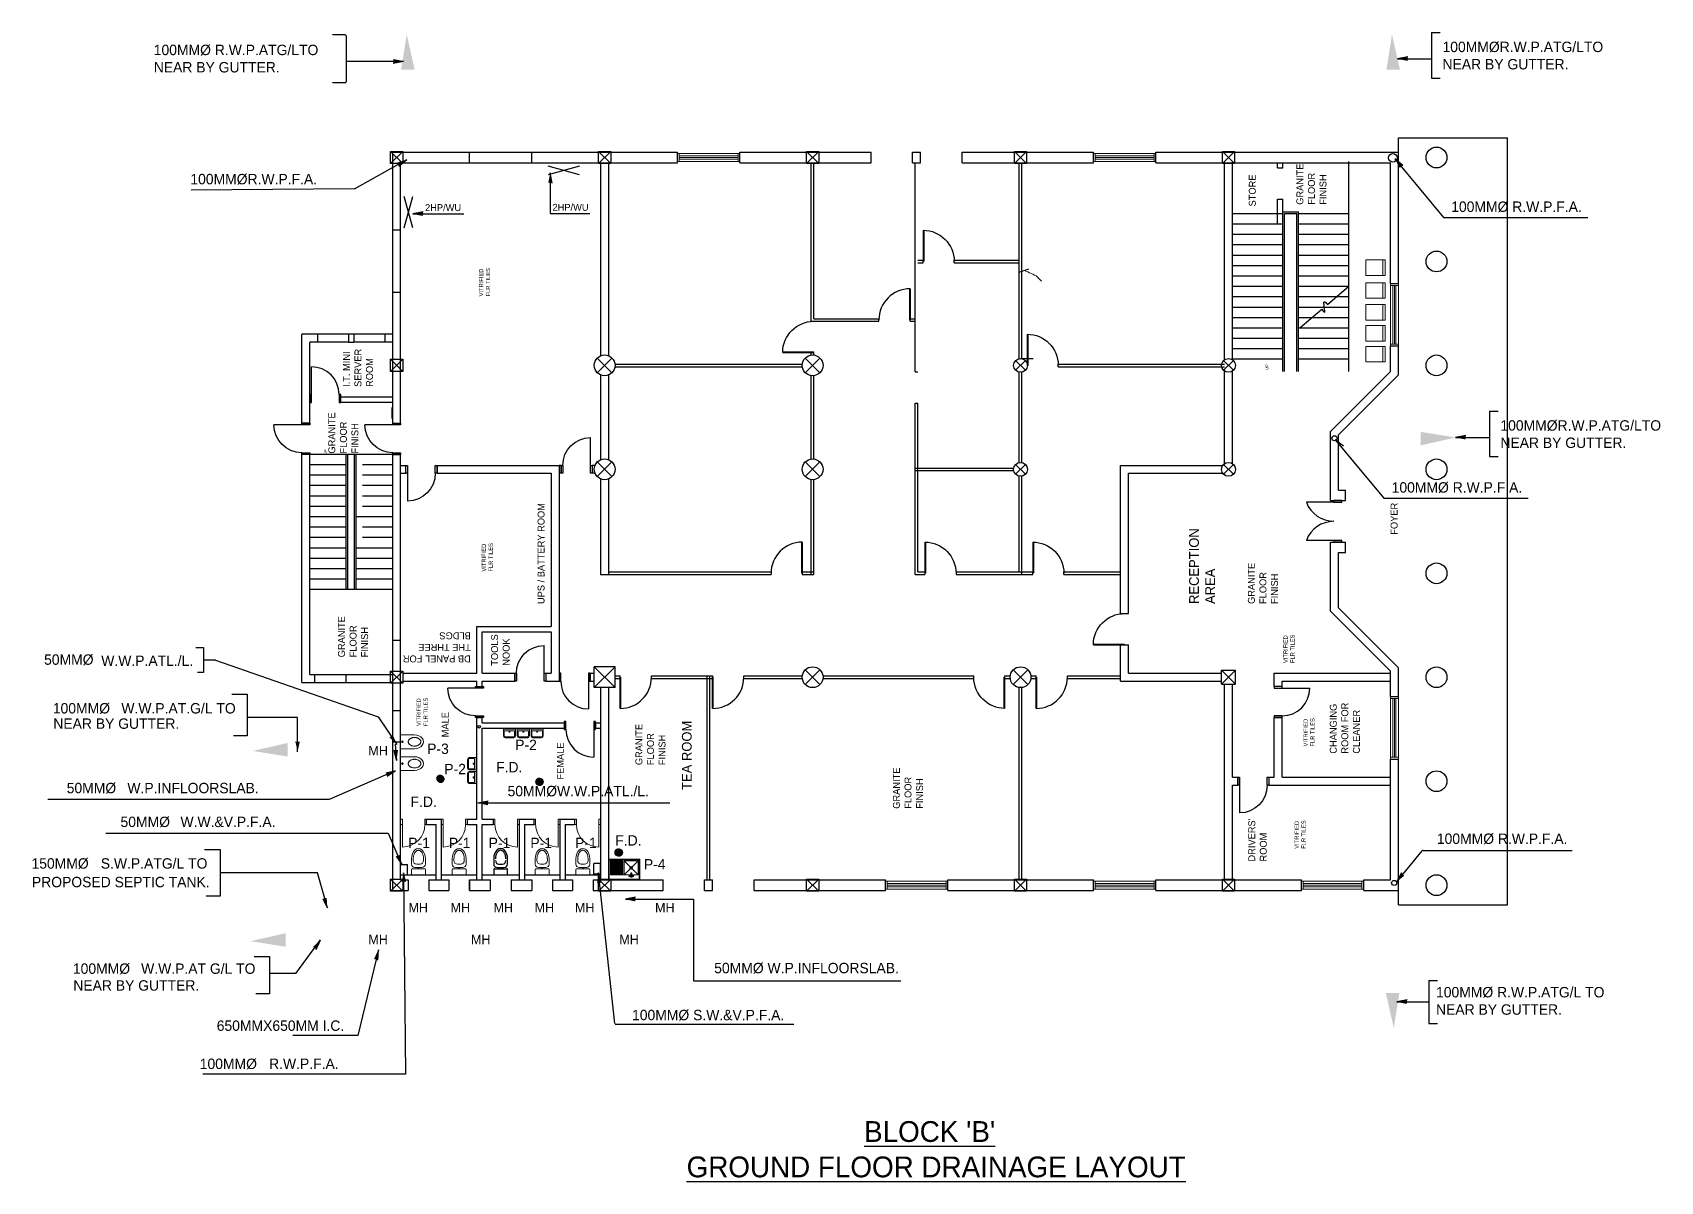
# Model space of a CAD drawing. Header units: millimetres. Extents: x -162225 to 333452, y -329082 to -56676.
# Drawn here: x 283786 to 330751, y -89833 to -56676 of the extents above; entities that cross this region are included whole.
import ezdxf

# ---------------------------------------------------------------- set-up
doc = ezdxf.new("R2010")
doc.units = ezdxf.units.MM
doc.header["$LTSCALE"] = 7
doc.header["$MEASUREMENT"] = 0
doc.linetypes.add('DASHED', pattern=[0.75, 0.5, -0.25])
doc.linetypes.add('DASHED2', pattern=[0.375, 0.25, -0.125])
doc.layers.get('0').update_dxf_attribs({"lineweight": 5})
doc.layers.add('DOOR-WINDOW', color=8, linetype='Continuous')
doc.layers.add('DOORS', color=8, linetype='Continuous')
for name, color, linetype, lineweight in [('Fixtures', 7, 'Continuous', 5), ('gridlines', 8, 'DASHED2', 5), ('Handrails', 8, 'Continuous', 5), ('LAYER1', 8, 'Continuous', 5), ('Layer2', 8, 'Continuous', 25), ('Layer3', 7, 'DASHED', 5), ('Layer5', 8, 'Continuous', 25), ("Supervisor's seat", 8, 'Continuous', 25), ('text', 8, 'Continuous', 5), ('TEXT3', 8, 'Continuous', 5), ('WALLS', 8, 'Continuous', 35), ('WIN-DOOR', 8, 'Continuous', 13), ('win_doors', 8, 'Continuous', 13), ('WINDOWS_DOORS', 8, 'Continuous', 5)]:
    doc.layers.add(name, color=color, linetype=linetype, lineweight=lineweight)
doc.layers.get('DOOR-WINDOW').off()
doc.styles.add('LUCY', font='LSANSI.TTF')
doc.styles.add('STYLUS', font='stylu.ttf')
doc.dimstyles.new('DIM100S', dxfattribs={"dimscale": 0, "dimtxt": 200, "dimasz": 200, "dimexe": 100, "dimexo": 200, "dimgap": 100, "dimtad": 1, "dimdec": 0, "dimdsep": 46, "dimlunit": 6, "dimtxsty": 'STYLUS', "dimblk1": 'ARCHTICK', "dimblk2": 'ARCHTICK', "dimsah": 1, "dimcen": 100, "dimclrd": 256, "dimclre": 256, "dimclrt": 10, "dimadec": 0, "dimazin": 0, "dimtfac": 1, "dimtdec": 0, "dimtmove": 2, "dimatfit": 3, "dimldrblk": 'ARCHTICK', "dimfxl": 1, "dimtolj": 1, "dimtzin": 0, "dimarcsym": 0})

# ---------------------------------------------------------------- blocks, each defined once
blk = doc.blocks.new('600 SQ COLUMN')
at = {"layer": 'LAYER1'}
for p, q in [((303, 303), (-297, -297)), ((303, -297), (-297, 303))]:
    blk.add_line(p, q, dxfattribs=at)
at = {"layer": 'Layer2'}
for p, q in [((-297, -297), (-297, 303)), ((-297, 303), (303, 303)), ((303, -297), (303, 303)), ((-297, -297), (303, -297))]:
    blk.add_line(p, q, dxfattribs=at)
blk = doc.blocks.new('600 DIAM COLUMN')
at = {"layer": 'LAYER1'}
for p, q in [((86296, -121048), (85872, -121472)), ((86296, -121472), (85872, -121048))]:
    blk.add_line(p, q, dxfattribs=at)
at = {"layer": 'Layer2'}
blk.add_circle((86084, -121260), 300, dxfattribs=at)
blk = doc.blocks.new('W1800')
at = {"layer": 'WIN-DOOR'}
for points in [[(0, 0), (230, 0), (230, -50), (0, -50)], [(0, -1800), (230, -1800), (230, -1750), (0, -1750)]]:
    blk.add_lwpolyline(points, close=True, dxfattribs=at)
at = {"layer": 'WINDOWS_DOORS'}
for p, q in [((0, -1800), (0, 0)), ((0, 0), (230, 0)), ((230, 0), (230, -1800)), ((69, -1750), (69, -50)), ((114, -50), (114, -1750)), ((161, -1750), (161, -50)), ((230, -1800), (0, -1800))]:
    blk.add_line(p, q, dxfattribs=at)
blk = doc.blocks.new('d900l')
at = {"linetype": 'ByBlock'}
blk.add_line((50, 230), (50, 1030), dxfattribs=at)
for points in [[(0, 0), (50, 0), (50, 230), (0, 230)], [(850, 0), (900, 0), (900, 230), (850, 230)]]:
    blk.add_lwpolyline(points, close=True, dxfattribs=at)
blk.add_arc((50, 230), 800, 0, 90, dxfattribs=at)
blk = doc.blocks.new('1200 DOOR')
at = {"layer": 'Layer2'}
for p, q in [((50, 115), (50, 910)), ((1150, 115), (1150, 910))]:
    blk.add_line(p, q, dxfattribs=at)
for points in [[(0, -115), (50, -115), (50, 115), (0, 115)], [(1150, -115), (1200, -115), (1200, 115), (1150, 115)]]:
    blk.add_lwpolyline(points, close=True, dxfattribs=at)
for centre, start, end in [((-250, 115), 0, 69.3327), ((1450, 115), 110.6673, 180)]:
    blk.add_arc(centre, 850, start, end, dxfattribs=at)
blk = doc.blocks.new('wc')
for p, q in [((0, 458), (0, 308)), ((0, 150), (0, 0)), ((0, 0), (400, 0)), ((25, 175), (375, 175)), ((50, 458), (50, 408)), ((100, 208), (300, 208)), ((150, 308), (250, 308)), ((190, 208), (190, 175)), ((210, 208), (210, 175)), ((350, 408), (350, 458)), ((400, 308), (400, 458)), ((400, 0), (400, 150))]:
    blk.add_line(p, q)
for centre, radius, start, end in [((100, 308), 100, 180, 270), ((25, 150), 25, 90, 180), ((150, 408), 100, 180, 270), ((250, 408), 100, 270, 0), ((300, 308), 100, 270, 0), ((300, 308), 100, 270, 0), ((375, 150), 25, 360, 90)]:
    blk.add_arc(centre, radius, start, end)
blk.add_ellipse((200, 458), major_axis=(0, 300), ratio=0.666667, start_param=4.712389, end_param=7.853982)
blk.add_open_spline([(350, 458), (350, 466), (350, 474), (348, 496), (347, 510), (342, 537), (339, 551), (332, 576), (327, 588), (318, 611), (312, 622), (301, 641), (294, 650), (283, 665), (277, 670), (266, 681), (261, 685), (250, 693), (244, 696), (233, 701), (228, 703), (217, 706), (212, 707), (201, 708), (196, 708), (185, 706), (180, 705), (169, 702), (163, 700), (152, 694), (147, 691), (136, 682), (130, 678), (119, 667), (114, 661), (104, 647), (99, 640), (89, 624), (85, 616), (77, 598), (73, 589), (66, 569), (63, 559), (58, 538), (56, 527), (53, 506), (52, 494), (50, 475), (50, 466), (50, 458)], degree=3, knots=[4.712389, 4.712389, 4.712389, 4.712389, 4.805294, 4.805294, 4.96378, 4.96378, 5.122267, 5.122267, 5.280753, 5.280753, 5.439239, 5.439239, 5.597725, 5.597725, 5.724795, 5.724795, 5.851866, 5.851866, 5.978936, 5.978936, 6.106006, 6.106006, 6.233076, 6.233076, 6.360146, 6.360146, 6.487216, 6.487216, 6.614287, 6.614287, 6.741357, 6.741357, 6.868427, 6.868427, 6.995497, 6.995497, 7.122567, 7.122567, 7.249638, 7.249638, 7.376708, 7.376708, 7.503778, 7.503778, 7.630848, 7.630848, 7.757918, 7.757918, 7.853982, 7.853982, 7.853982, 7.853982])
blk = doc.blocks.new('bidet')
for p, q in [((0, 400), (0, 0)), ((0, 0), (400, 0)), ((0, 0), (200, 0)), ((0, 0), (200, 0)), ((400, 0), (400, 400))]:
    blk.add_line(p, q)
for radius in [23.9, 18.9, 13.9]:
    blk.add_circle((200, 50), radius)
blk.add_ellipse((200, 400), major_axis=(0, 256), ratio=0.780874, start_param=4.712389, end_param=7.853982)
for points in [[(325, 400), (325, 406), (325, 413), (323, 429), (322, 439), (318, 459), (316, 469), (309, 487), (306, 496), (298, 512), (293, 520), (284, 534), (279, 540), (268, 551), (263, 556), (252, 564), (246, 568), (235, 574), (229, 576), (218, 579), (213, 580), (202, 581), (197, 581), (186, 580), (180, 579), (169, 576), (164, 573), (153, 567), (147, 564), (136, 555), (131, 550), (120, 538), (115, 532), (106, 518), (101, 510), (93, 494), (90, 485), (84, 466), (81, 457), (78, 437), (76, 427), (75, 411), (75, 406), (75, 400)], [(325, 400), (325, 394), (325, 387), (323, 371), (322, 361), (318, 341), (316, 331), (309, 313), (306, 304), (298, 288), (293, 280), (284, 266), (279, 260), (268, 249), (263, 244), (252, 236), (246, 232), (235, 226), (229, 224), (218, 221), (213, 220), (202, 219), (197, 219), (186, 220), (180, 221), (169, 224), (164, 227), (153, 233), (147, 236), (136, 245), (131, 250), (120, 262), (115, 268), (106, 282), (101, 290), (93, 306), (90, 315), (84, 334), (81, 343), (78, 363), (76, 373), (75, 389), (75, 394), (75, 400)]]:
    blk.add_open_spline(points, degree=3, knots=[4.712389, 4.712389, 4.712389, 4.712389, 4.809848, 4.809848, 4.965569, 4.965569, 5.121291, 5.121291, 5.277012, 5.277012, 5.432733, 5.432733, 5.588455, 5.588455, 5.744176, 5.744176, 5.899897, 5.899897, 6.055619, 6.055619, 6.21134, 6.21134, 6.367061, 6.367061, 6.522783, 6.522783, 6.678504, 6.678504, 6.834226, 6.834226, 6.989947, 6.989947, 7.145668, 7.145668, 7.30139, 7.30139, 7.457111, 7.457111, 7.612832, 7.612832, 7.768554, 7.768554, 7.853982, 7.853982, 7.853982, 7.853982])
blk = doc.blocks.new('d750l-150')
at = {"layer": 'WINDOWS_DOORS'}
blk.add_line((50, 150), (50, 800), dxfattribs=at)
for points in [[(50, 0), (0, 0), (0, 150), (50, 150)], [(750, 0), (700, 0), (700, 150), (750, 150)]]:
    blk.add_lwpolyline(points, close=True, dxfattribs=at)
blk.add_arc((50, 150), 650, 0, 90, dxfattribs=at)
blk = doc.blocks.new('sink900')
for p, q in [((0, 600), (0, 0)), ((900, 600), (0, 600)), ((0, 600), (50, 600)), ((0, 600), (100, 600)), ((20, 580), (20, 20)), ((880, 580), (20, 580)), ((168, 489), (325, 489)), ((230, 518), (230, 390)), ((230, 518), (260, 518)), ((260, 518), (260, 390)), ((880, 20), (880, 580)), ((900, 0), (900, 600)), ((0, 0), (900, 0)), ((20, 20), (880, 20)), ((450, 450), (50, 50)), ((50, 450), (450, 50)), ((50, 450), (50, 50)), ((450, 450), (50, 450)), ((50, 50), (450, 50)), ((260, 390), (230, 390)), ((450, 50), (450, 450)), ((450, 50), (450, 450)), ((450, 450), (850, 450)), ((490, 50), (490, 450)), ((490, 425), (850, 425)), ((490, 400), (850, 400)), ((490, 375), (850, 375)), ((490, 350), (850, 350)), ((490, 325), (850, 325)), ((490, 300), (850, 300)), ((490, 275), (850, 275)), ((850, 250), (490, 250)), ((850, 225), (490, 225)), ((850, 225), (490, 225)), ((850, 200), (490, 200)), ((850, 175), (490, 175)), ((850, 150), (490, 150)), ((850, 125), (490, 125)), ((850, 100), (490, 100)), ((850, 75), (490, 75)), ((850, 50), (490, 50)), ((850, 450), (850, 50))]:
    blk.add_line(p, q)
for centre, radius in [((197, 485), 20), ((288, 485), 20), ((250, 250), 40), ((250, 250), 30)]:
    blk.add_circle(centre, radius)
blk = doc.blocks.new('900 DOOR 2')
at = {"layer": 'Layer5'}
for p, q in [((900, 20), (0, 20)), ((900, 0), (0, 0))]:
    blk.add_line(p, q, dxfattribs=at)
blk.add_arc((0, 0), 900, 0, 90, dxfattribs=at)
blk = doc.blocks.new('BASIN350')
for p, q in [((0, 200), (0, 0)), ((0, 0), (350, 0)), ((25, 200), (25, 50)), ((25, 50), (325, 50)), ((300, 250), (50, 250)), ((300, 225), (50, 225)), ((325, 50), (325, 200)), ((350, 0), (350, 200))]:
    blk.add_line(p, q)
for radius in [17.4, 12.4]:
    blk.add_circle((175, 75), radius)
for centre, radius, start, end in [((50, 200), 50, 90, 180), ((50, 200), 25, 90, 180), ((300, 200), 50, 0, 90), ((300, 200), 25, 360, 90)]:
    blk.add_arc(centre, radius, start, end)
blk = doc.blocks.new('chair600')
for p, q in [((0, 750), (0, 650)), ((0, 650), (600, 650))]:
    blk.add_line(p, q)
blk.add_lwpolyline([(0, 0), (600, 0), (600, 750), (0, 750)], close=True)
blk = doc.blocks.new('_ArchTick')
at = {"color": 0, "const_width": 0.15}
blk.add_lwpolyline([(-0.5, -0.5), (0.5, 0.5)], dxfattribs=at)

msp = doc.modelspace()

# ---------------------------------------------------------------- hatches: boundary and pattern name
at = {"layer": 'Fixtures', "lineweight": 25}
h = msp.add_hatch(dxfattribs=at)
h.set_pattern_fill('ANSI31', color=256, scale=36, style=0)
h.set_pattern_definition([(45, (253931.1354, 18224.9643), (-3.18198052, 3.18198052), [])])
h.paths.add_polyline_path([(295660, -78213, 1), (295447, -78213, 1)])
h = msp.add_hatch(dxfattribs=at)
h.set_pattern_fill('ANSI31', color=256, scale=36, style=0)
h.set_pattern_definition([(45, (267125.6933, -794.5024), (-3.18198052, 3.18198052), [])])
h.paths.add_polyline_path([(298518, -78299, 1), (298305, -78299, 1)])
h = msp.add_hatch(dxfattribs=at)
h.set_pattern_fill('ANSI31', color=256, scale=36, style=0)
h.set_pattern_definition([(45, (259073.536, 16097.1776), (-3.18198052, 3.18198052), [])])
h.paths.add_polyline_path([(300802, -80341, 1), (300590, -80341, 1)])

# ---------------------------------------------------------------- linework, layer by layer
at = {"lineweight": 25}
msp.add_line((297091, -80982), (297491, -80982), dxfattribs=at)
at = {"layer": 'Fixtures', "lineweight": 25}
for p, q in [((297091, -80524), (297091, -80674)), ((297191, -80774), (297391, -80774)), ((297241, -80674), (297341, -80674)), ((297281, -80774), (297281, -80807)), ((297301, -80774), (297301, -80807)), ((297491, -80674), (297491, -80524)), ((297091, -80832), (297091, -80982)), ((297116, -80807), (297466, -80807)), ((297491, -80982), (297491, -80832))]:
    msp.add_line(p, q, dxfattribs=at)
for centre, radius in [((298412, -78299), 106), ((298427, -78328), 46.8), ((300696, -80341), 106)]:
    msp.add_circle(centre, radius, dxfattribs=at)
for centre, radius, start, end in [((297191, -80674), 100, 180, 270), ((297241, -80574), 100, 180, 270), ((297341, -80574), 100, 270, 0), ((297391, -80674), 100, 270, 0), ((297391, -80674), 100, 270, 0), ((297116, -80832), 25, 90, 180), ((297466, -80832), 25, 0, 90)]:
    msp.add_arc(centre, radius, start, end, dxfattribs=at)
msp.add_ellipse((297291, -80524), major_axis=(0, 300), ratio=0.666667, start_param=4.712389, end_param=7.853982, dxfattribs=at)
msp.add_open_spline([(297441, -80524), (297441, -80516), (297441, -80508), (297439, -80485), (297438, -80472), (297433, -80444), (297430, -80431), (297423, -80406), (297418, -80394), (297409, -80371), (297403, -80360), (297391, -80341), (297385, -80332), (297373, -80317), (297368, -80311), (297357, -80301), (297352, -80297), (297340, -80289), (297335, -80286), (297324, -80281), (297318, -80279), (297308, -80276), (297302, -80275), (297292, -80274), (297287, -80274), (297276, -80275), (297271, -80277), (297260, -80280), (297254, -80282), (297243, -80288), (297238, -80291), (297227, -80299), (297221, -80304), (297210, -80315), (297205, -80321), (297195, -80334), (297190, -80342), (297180, -80357), (297176, -80366), (297168, -80384), (297164, -80393), (297157, -80413), (297154, -80423), (297149, -80444), (297147, -80454), (297144, -80476), (297142, -80487), (297141, -80507), (297141, -80516), (297141, -80524)], degree=3, knots=[4.712389, 4.712389, 4.712389, 4.712389, 4.805294, 4.805294, 4.96378, 4.96378, 5.122267, 5.122267, 5.280753, 5.280753, 5.439239, 5.439239, 5.597725, 5.597725, 5.724795, 5.724795, 5.851866, 5.851866, 5.978936, 5.978936, 6.106006, 6.106006, 6.233076, 6.233076, 6.360146, 6.360146, 6.487216, 6.487216, 6.614287, 6.614287, 6.741357, 6.741357, 6.868427, 6.868427, 6.995497, 6.995497, 7.122567, 7.122567, 7.249638, 7.249638, 7.376708, 7.376708, 7.503778, 7.503778, 7.630848, 7.630848, 7.757918, 7.757918, 7.853982, 7.853982, 7.853982, 7.853982], dxfattribs=at)
at = {"layer": 'gridlines', "color": 206, "linetype": 'Continuous', "lineweight": 30, "ltscale": 3000}
for p, q in [((300591, -75244), (300741, -75244)), ((300591, -75319), (300741, -75319)), ((300741, -75319), (300741, -75244)), ((301641, -75319), (301641, -75244))]:
    msp.add_line(p, q, dxfattribs=at)
at = {"layer": 'Handrails', "linetype": 'Continuous', "lineweight": 25}
for p, q in [((319856, -66457), (319856, -61847)), ((319856, -61847), (320311, -61847)), ((319906, -66457), (319906, -61897)), ((319906, -61897), (320261, -61897)), ((320261, -66457), (320261, -61897)), ((320311, -63697), (320311, -61847)), ((320311, -66457), (320311, -63697))]:
    msp.add_line(p, q, dxfattribs=at)
at = {"layer": 'Handrails', "lineweight": 25}
for p, q in [((321145, -64521), (321761, -63997)), ((320351, -65197), (320981, -64660)), ((292831, -72752), (292831, -68852)), ((292881, -72752), (292881, -68852)), ((293076, -72752), (293076, -68852)), ((293126, -72752), (293126, -68852))]:
    msp.add_line(p, q, dxfattribs=at)
msp.add_spline([(320981, -64660), (321056, -64748), (321056, -64445), (321145, -64521)], degree=3, dxfattribs=at)
at = {"layer": 'LAYER1', "lineweight": 25}
for p, q in [((294116, -60107), (294466, -60457)), ((294466, -60107), (294116, -60457)), ((300116, -60107), (300466, -60457)), ((300466, -60107), (300116, -60457)), ((306116, -60107), (306466, -60457)), ((306466, -60107), (306116, -60457)), ((312116, -60107), (312466, -60457)), ((312466, -60107), (312116, -60457)), ((318116, -60107), (318466, -60457)), ((318466, -60107), (318116, -60457)), ((323191, -59717), (326341, -59717)), ((323191, -60167), (323191, -59717)), ((326341, -81847), (326341, -59717)), ((318406, -61897), (319856, -61897)), ((320311, -61897), (321761, -61897)), ((318406, -62197), (319856, -62197)), ((320311, -62197), (321761, -62197)), ((318406, -62497), (319856, -62497)), ((318406, -62797), (319856, -62797)), ((320311, -62497), (321761, -62497)), ((320311, -62797), (321761, -62797)), ((318406, -63097), (319856, -63097)), ((318406, -63397), (319856, -63397)), ((320311, -63097), (321761, -63097)), ((320311, -63397), (321761, -63397)), ((318406, -63697), (319856, -63697)), ((320311, -63697), (321761, -63697)), ((318406, -63997), (319856, -63997)), ((318406, -64297), (319856, -64297)), ((320311, -63997), (321761, -63997)), ((320311, -64297), (321408, -64297)), ((321408, -64297), (321761, -64297)), ((318406, -64597), (319856, -64597)), ((320311, -64597), (321052, -64597)), ((321052, -64597), (321761, -64597)), ((318406, -64897), (319856, -64897)), ((318406, -65197), (319856, -65197)), ((320311, -64897), (320703, -64897)), ((320311, -65197), (321761, -65197)), ((320703, -64897), (321761, -64897)), ((318406, -65497), (319856, -65497)), ((320311, -65497), (321761, -65497)), ((294116, -66107), (294466, -66457)), ((294466, -66107), (294116, -66457)), ((318149, -66140), (318432, -66423)), ((318432, -66140), (318149, -66423)), ((318406, -65797), (319856, -65797)), ((318406, -66097), (319856, -66097)), ((320311, -65797), (321761, -65797)), ((320311, -66097), (321761, -66097)), ((293126, -68852), (291781, -68852)), ((294176, -68852), (293126, -68852)), ((292831, -69152), (291781, -69152)), ((292831, -69452), (291781, -69452)), ((318149, -69140), (318432, -69423)), ((318432, -69140), (318149, -69423)), ((292831, -69752), (291781, -69752)), ((292831, -70052), (291781, -70052)), ((292831, -70352), (291781, -70352)), ((292831, -70652), (291781, -70652)), ((293400, -70652), (293126, -70652)), ((292831, -70952), (291781, -70952)), ((292831, -71252), (291781, -71252)), ((292831, -71552), (291781, -71552)), ((292831, -71852), (291781, -71852)), ((294176, -71552), (293126, -71552)), ((294176, -71852), (293126, -71852)), ((292831, -72152), (291781, -72152)), ((294176, -72152), (293126, -72152)), ((292831, -72452), (291781, -72452)), ((294176, -72752), (291781, -72752)), ((294176, -72452), (293126, -72452)), ((294116, -75107), (294466, -75457)), ((294466, -75107), (294116, -75457)), ((318091, -75082), (318491, -75482)), ((318091, -75482), (318491, -75082)), ((294116, -81107), (294466, -81457)), ((294466, -81107), (294116, -81457)), ((300116, -81107), (300466, -81457)), ((300466, -81107), (300116, -81457)), ((306116, -81107), (306466, -81457)), ((306466, -81107), (306116, -81457)), ((312116, -81107), (312466, -81457)), ((312466, -81107), (312116, -81457)), ((318116, -81107), (318466, -81457)), ((318466, -81107), (318116, -81457)), ((323191, -81847), (323191, -81397)), ((323191, -81847), (326341, -81847))]:
    msp.add_line(p, q, dxfattribs=at)
at = {"layer": 'LAYER1', "color": 5, "lineweight": 25}
for p, q in [((299562, -60784), (298662, -60534)), ((299562, -60534), (298662, -60784)), ((294508, -62312), (294758, -61412)), ((294758, -62312), (294508, -61412))]:
    msp.add_line(p, q, dxfattribs=at)
at = {"layer": 'Layer2', "lineweight": 30}
for p, q in [((306253, -65009), (306253, -60457)), ((306328, -64934), (306328, -60457)), ((309253, -66469), (309253, -60422)), ((312253, -65932), (312253, -60457)), ((312328, -65932), (312328, -60457)), ((309328, -63244), (309478, -63244)), ((309328, -63319), (309478, -63319)), ((309478, -63319), (309478, -63244)), ((310378, -63319), (310378, -63244)), ((310378, -63244), (312257, -63244)), ((310378, -63319), (312257, -63319)), ((306253, -65009), (308203, -65009)), ((306253, -65009), (306328, -65009)), ((306328, -64934), (308203, -64934)), ((308203, -65009), (308203, -64934)), ((309103, -65009), (309103, -64934)), ((309103, -64934), (309253, -64934)), ((309103, -65009), (309253, -65009)), ((306253, -65984), (306253, -65909)), ((306253, -65909), (306328, -65909)), ((306328, -65984), (306328, -65909)), ((312253, -66085), (312253, -65932)), ((312328, -66085), (312328, -65932)), ((300588, -66244), (305993, -66244)), ((300588, -66319), (305993, -66319)), ((306253, -68984), (306253, -66579)), ((306328, -68984), (306328, -66579)), ((309253, -66469), (309328, -66469)), ((312253, -69085), (312253, -66478)), ((312328, -69085), (312328, -66478)), ((313378, -66319), (313378, -66244)), ((313378, -66244), (318176, -66244)), ((313378, -66319), (318176, -66319)), ((309253, -72319), (309253, -67369)), ((309253, -67369), (309328, -67369)), ((309328, -72244), (309328, -67369)), ((309253, -69244), (312094, -69244)), ((309253, -69319), (312094, -69319)), ((312253, -72244), (312253, -69478)), ((312328, -72319), (312328, -69478)), ((306253, -72319), (306253, -69579)), ((306328, -72319), (306328, -69579)), ((300406, -72244), (305091, -72244)), ((300406, -72319), (305091, -72319)), ((305091, -72244), (305091, -72319)), ((305991, -72244), (305991, -72319)), ((305991, -72244), (306328, -72244)), ((305991, -72319), (306328, -72319)), ((309253, -72319), (309529, -72319)), ((309328, -72244), (309529, -72244)), ((309529, -72244), (309529, -72319)), ((310429, -72244), (310429, -72319)), ((310429, -72244), (312641, -72244)), ((310429, -72319), (312641, -72319)), ((312487, -72244), (312641, -72244)), ((312487, -72319), (312641, -72319)), ((312641, -72319), (312641, -72244)), ((313541, -72319), (313541, -72244)), ((313541, -72244), (315176, -72244)), ((313541, -72319), (315176, -72319)), ((301641, -75244), (303176, -75244)), ((301641, -75319), (303406, -75319)), ((303176, -75244), (303406, -75244)), ((303253, -81132), (303253, -75244)), ((303328, -81132), (303328, -75244)), ((303406, -75244), (303406, -75319)), ((304306, -75244), (305993, -75244)), ((304306, -75319), (304306, -75244)), ((304306, -75319), (305993, -75319)), ((306588, -75244), (310941, -75244)), ((306588, -75319), (310941, -75319)), ((310941, -75319), (310941, -75244)), ((311841, -75319), (311841, -75244)), ((311841, -75244), (311993, -75244)), ((311841, -75319), (311993, -75319)), ((312253, -81107), (312253, -75579)), ((312328, -81107), (312328, -75579)), ((312588, -75244), (312741, -75244)), ((312588, -75319), (312741, -75319)), ((312741, -75319), (312741, -75244)), ((313641, -75319), (313641, -75244)), ((313641, -75244), (315176, -75244)), ((313641, -75319), (315176, -75319))]:
    msp.add_line(p, q, dxfattribs=at)
at = {"layer": 'Layer2', "lineweight": 25}
for p, q in [((312149, -66140), (312432, -66423)), ((312432, -66140), (312149, -66423)), ((312291, -66082), (312656, -66082)), ((312149, -69140), (312432, -69423)), ((312432, -69140), (312149, -69423)), ((321561, -70182), (321331, -70182)), ((321561, -71382), (321331, -71382)), ((318091, -75082), (318491, -75082)), ((318091, -75482), (318091, -75082)), ((318491, -75482), (318491, -75082)), ((318091, -75482), (318491, -75482))]:
    msp.add_line(p, q, dxfattribs=at)
for points in [[(294466, -60107), (294466, -60457), (294116, -60457), (294116, -60107)], [(300466, -60107), (300466, -60457), (300116, -60457), (300116, -60107)], [(306466, -60107), (306466, -60457), (306116, -60457), (306116, -60107)], [(312466, -60107), (312466, -60457), (312116, -60457), (312116, -60107)], [(318466, -60107), (318466, -60457), (318116, -60457), (318116, -60107)], [(294466, -66107), (294466, -66457), (294116, -66457), (294116, -66107)], [(294466, -75107), (294466, -75457), (294116, -75457), (294116, -75107)], [(294466, -81107), (294466, -81457), (294116, -81457), (294116, -81107)], [(300466, -81107), (300466, -81457), (300116, -81457), (300116, -81107)], [(306466, -81107), (306466, -81457), (306116, -81457), (306116, -81107)], [(312466, -81107), (312466, -81457), (312116, -81457), (312116, -81107)], [(318466, -81107), (318466, -81457), (318116, -81457), (318116, -81107)]]:
    msp.add_lwpolyline(points, close=True, dxfattribs=at)
for centre in [(312291, -66282), (318291, -66282), (312291, -69282), (318291, -69282)]:
    msp.add_circle(centre, 200, dxfattribs=at)
at = {"layer": 'Layer3', "linetype": 'DASHED2', "lineweight": 25, "ltscale": 500}
for p, q in [((294176, -69152), (293126, -69152)), ((294176, -69452), (293126, -69452)), ((294176, -69752), (293126, -69752)), ((294176, -70052), (293126, -70052)), ((294176, -70352), (293126, -70352)), ((294176, -70652), (293400, -70652)), ((294176, -70952), (293126, -70952)), ((294176, -71252), (293126, -71252))]:
    msp.add_line(p, q, dxfattribs=at)
at = {"layer": 'TEXT3', "color": 1, "lineweight": 25}
for p, q in [((292801, -56746), (292435, -56746)), ((292831, -56776), (292831, -58095)), ((324149, -56676), (324149, -57989)), ((324149, -56676), (324398, -56676)), ((292830, -57499), (294484, -57499)), ((294191, -57557), (294484, -57499)), ((323462, -57378), (323169, -57436)), ((323169, -57436), (324149, -57436)), ((292801, -58125), (292435, -58125)), ((324149, -57989), (324398, -57989)), ((293079, -61188), (294584, -60342)), ((294357, -60537), (294584, -60342)), ((323090, -60325), (324494, -62015)), ((323322, -60513), (323090, -60325)), ((298723, -60726), (298723, -61900)), ((298781, -61019), (298723, -60726)), ((293079, -61188), (288358, -61224)), ((295051, -61854), (294758, -61912)), ((294758, -61912), (296228, -61912)), ((298718, -61900), (299863, -61900)), ((324494, -62015), (328658, -62015)), ((325819, -67602), (325819, -68915)), ((325819, -67602), (326069, -67602)), ((321371, -68428), (322775, -70118)), ((321603, -68616), (321371, -68428)), ((325133, -68303), (324840, -68362)), ((324840, -68362), (325819, -68362)), ((325819, -68915), (326069, -68915)), ((322775, -70118), (326939, -70118)), ((288495, -74425), (288721, -74425)), ((288721, -74425), (288721, -75143)), ((288721, -75143), (288549, -75143)), ((289066, -74787), (288721, -74787)), ((289066, -74787), (293756, -76424)), ((289533, -75769), (289982, -75769)), ((289982, -75769), (289982, -76971)), ((291432, -76443), (289982, -76443)), ((291432, -77439), (291432, -76443)), ((293756, -76424), (294296, -77225)), ((289982, -76971), (289587, -76971)), ((291374, -77146), (291491, -77153)), ((294209, -77395), (294325, -77392)), ((294209, -77395), (294290, -77682)), ((294252, -77217), (294290, -77682)), ((292353, -78802), (294260, -77969)), ((294015, -78140), (294260, -77969)), ((284231, -78802), (292353, -78802)), ((296929, -78858), (296636, -78916)), ((302172, -78916), (296636, -78916)), ((285897, -79778), (294043, -79778)), ((294043, -79778), (294325, -80439)), ((288745, -80255), (289194, -80255)), ((289194, -80255), (289194, -81602)), ((323135, -81192), (323880, -80290)), ((323903, -80279), (328204, -80279)), ((294274, -80450), (294446, -80694)), ((292008, -80929), (289194, -80929)), ((292293, -81940), (292008, -80929)), ((294541, -81175), (294441, -81170)), ((294488, -80924), (294549, -86732)), ((294541, -81175), (294488, -80924)), ((300101, -80927), (300578, -85270)), ((300191, -81212), (300101, -80927)), ((323277, -80929), (323135, -81192)), ((289194, -81602), (288799, -81602)), ((292157, -81674), (292293, -81940)), ((301181, -81633), (300888, -81691)), ((300888, -81691), (302852, -81691)), ((302852, -81691), (302852, -84045)), ((291380, -83833), (292097, -82864)), ((291970, -83134), (292097, -82864)), ((290176, -83345), (290625, -83345)), ((290625, -83345), (290625, -84416)), ((293763, -83147), (293170, -85624)), ((293749, -83446), (293763, -83147)), ((291380, -83833), (290625, -83833)), ((302852, -84045), (308838, -84045)), ((324074, -84035), (324074, -85270)), ((324074, -84035), (324323, -84035)), ((290625, -84416), (290230, -84416)), ((323440, -84594), (323147, -84652)), ((323147, -84652), (324074, -84652)), ((300594, -85289), (305746, -85289)), ((324074, -85270), (324323, -85270)), ((293170, -85624), (291298, -85624)), ((294549, -86732), (288701, -86732))]:
    msp.add_line(p, q, dxfattribs=at)
at = {"layer": 'TEXT3', "color": 4, "lineweight": 25}
msp.add_line((294164, -67813), (294164, -67495), dxfattribs=at)
at = {"layer": 'TEXT3', "color": 6, "lineweight": 25}
for centre, radius in [((323033, -60290), 123), ((321347, -68384), 73.9), ((296674, -76709), 39), ((323069, -81217), 72.8)]:
    msp.add_circle(centre, radius, dxfattribs=at)
at = {"layer": 'TEXT3', "color": 1, "lineweight": 25}
for centre, start, end in [((292801, -56776), 0, 90), ((292801, -58095), 270, 0), ((323903, -80309), 90, 140.4797)]:
    msp.add_arc(centre, 30, start, end, dxfattribs=at)
at = {"layer": 'TEXT3', "color": 6, "lineweight": 25}
for points in [[(294581, -56737), (294810, -57745), (294420, -57745)], [(323007, -56737), (323236, -57745), (322846, -57745)], [(324840, -68362), (323833, -68591), (323833, -68201)], [(290135, -77409), (291143, -77179), (291143, -77569)], [(290080, -82899), (291087, -82669), (291087, -83059)], [(323058, -85404), (322828, -84397), (323218, -84397)]]:
    msp.add_solid(points, dxfattribs=at)
at = {"layer": 'TEXT3', "color": 1, "lineweight": 25}
for points in [[(294198, -57441), (294484, -57499), (294191, -57557)], [(323456, -57494), (323169, -57436), (323462, -57378)], [(294306, -60432), (294584, -60342), (294357, -60537)], [(323228, -60583), (323090, -60325), (323322, -60513)], [(298665, -61012), (298723, -60726), (298781, -61019)], [(295044, -61970), (294758, -61912), (295051, -61854)], [(325126, -68420), (324840, -68362), (325133, -68303)], [(294184, -76955), (294296, -77225), (294084, -77015)], [(291491, -77153), (291432, -77439), (291374, -77146)], [(294325, -77392), (294290, -77682), (294209, -77395)], [(293974, -78030), (294260, -77969), (294015, -78140)], [(296922, -78974), (296636, -78916), (296929, -78858)], [(294383, -80409), (294446, -80694), (294274, -80450)], [(294441, -81170), (294488, -80924), (294541, -81175)], [(300075, -81218), (300101, -80927), (300191, -81212)], [(323362, -81008), (323135, -81192), (323277, -80929)], [(292271, -81649), (292293, -81940), (292157, -81674)], [(301174, -81750), (300888, -81691), (301181, -81633)], [(291880, -83060), (292097, -82864), (291970, -83134)], [(293638, -83411), (293763, -83147), (293749, -83446)], [(323434, -84710), (323147, -84652), (323440, -84594)]]:
    msp.add_solid(points, dxfattribs=at)
at = {"layer": 'WALLS', "lineweight": 25}
for p, q in [((294176, -60132), (296391, -60132)), ((294176, -64182), (294176, -60132)), ((294406, -64182), (294406, -60397)), ((294406, -60432), (296391, -60432)), ((296391, -60432), (296391, -60132)), ((296391, -60132), (302391, -60132)), ((296391, -60432), (302391, -60432)), ((298191, -60432), (298191, -60132)), ((300176, -60432), (300176, -66005)), ((300406, -60432), (300406, -66005)), ((302391, -60432), (302391, -60132)), ((304191, -60432), (304191, -60132)), ((304191, -60132), (307976, -60132)), ((304191, -60432), (307976, -60432)), ((307976, -60432), (307976, -60132)), ((309176, -60432), (309176, -60132)), ((309176, -60132), (309291, -60132)), ((309176, -60432), (309291, -60432)), ((309291, -60132), (309406, -60132)), ((309291, -60432), (309406, -60432)), ((309406, -60432), (309406, -60132)), ((310606, -60432), (310606, -60132)), ((310606, -60132), (314391, -60132)), ((310606, -60432), (314391, -60432)), ((314391, -60432), (314391, -60132)), ((316191, -60432), (316191, -60132)), ((316191, -60132), (323191, -60132)), ((316191, -60432), (322961, -60432)), ((318176, -66118), (318176, -60397)), ((318406, -66118), (318406, -60397)), ((319706, -60582), (319706, -60432)), ((319706, -60582), (319856, -60582)), ((319856, -60582), (319856, -60432)), ((321761, -66457), (321761, -60397)), ((322961, -63922), (322961, -60432)), ((323191, -63922), (323191, -60132)), ((319706, -62197), (319706, -61482)), ((319706, -61482), (319856, -61482)), ((319856, -61847), (319856, -61482)), ((294406, -62382), (294176, -62382)), ((294406, -64182), (294176, -64182)), ((294176, -67952), (294176, -64182)), ((294406, -67952), (294406, -64182)), ((322961, -63922), (323191, -63922)), ((292903, -65382), (291551, -65382)), ((291551, -67952), (291551, -65382)), ((292903, -65612), (291781, -65612)), ((291781, -67952), (291781, -65612)), ((292003, -65382), (292003, -65612)), ((292903, -65382), (292903, -65612)), ((293053, -65382), (292903, -65382)), ((292903, -65612), (293053, -65612)), ((294176, -65382), (293053, -65382)), ((293053, -65382), (293053, -65612)), ((294176, -65612), (293053, -65612)), ((293953, -65382), (293953, -65612)), ((322961, -66457), (322961, -65722)), ((322961, -65722), (323191, -65722)), ((323191, -66552), (323191, -65722)), ((300176, -66559), (300176, -69005)), ((300406, -66559), (300406, -69005)), ((318176, -66457), (318176, -66445)), ((318176, -69118), (318176, -66457)), ((318406, -66457), (318406, -66445)), ((318406, -69118), (318406, -66457)), ((321231, -68187), (322961, -66457)), ((321461, -68282), (323191, -66552)), ((292681, -67352), (292681, -67202)), ((293053, -67202), (292681, -67202)), ((294176, -67352), (292681, -67352)), ((294176, -67202), (293053, -67202)), ((291781, -67952), (291551, -67952)), ((294176, -67952), (294406, -67952)), ((321231, -70182), (321231, -68187)), ((321461, -69882), (321461, -68282)), ((291551, -74907), (291551, -68852)), ((291781, -68852), (291551, -68852)), ((291781, -74907), (291781, -68852)), ((294176, -68852), (294406, -68852)), ((294176, -75107), (294176, -68852)), ((294406, -75107), (294406, -68852)), ((294406, -69167), (294556, -69167)), ((294406, -69397), (294556, -69397)), ((294556, -69397), (294556, -69167)), ((295456, -69397), (295456, -69167)), ((295456, -69167), (298976, -69167)), ((295456, -69397), (298746, -69397)), ((298746, -69397), (298746, -73817)), ((298976, -69167), (298976, -75397)), ((299033, -69167), (298976, -69167)), ((299033, -69397), (298976, -69397)), ((299033, -69167), (299033, -69397)), ((300014, -69167), (299933, -69167)), ((299933, -69167), (299933, -69397)), ((300014, -69397), (299933, -69397)), ((315176, -73444), (315176, -69167)), ((315176, -69167), (318127, -69167)), ((315406, -73444), (315406, -69397)), ((315406, -69397), (318127, -69397)), ((300176, -69559), (300176, -72319)), ((300406, -69559), (300406, -72319)), ((321461, -69882), (321661, -69882)), ((321661, -70182), (321661, -69882)), ((321231, -70182), (321661, -70182)), ((321231, -71382), (321661, -71382)), ((321231, -73377), (321231, -71382)), ((321661, -71682), (321661, -71382)), ((321461, -73282), (321461, -71682)), ((321461, -71682), (321661, -71682)), ((300176, -72319), (300406, -72319)), ((315176, -73444), (315406, -73444)), ((321231, -73377), (322961, -75107)), ((321461, -73282), (323191, -75012)), ((296606, -73817), (298746, -73817)), ((296606, -75167), (296606, -73817)), ((296756, -73967), (298746, -73967)), ((296756, -75167), (296756, -73967)), ((298746, -73967), (298746, -75167)), ((294176, -74207), (294406, -74207)), ((315176, -75397), (315176, -74344)), ((315176, -74344), (315406, -74344)), ((315406, -75167), (315406, -74344)), ((291551, -75432), (291551, -74907)), ((291781, -75202), (291781, -74907)), ((294176, -77144), (294176, -75107)), ((294406, -77144), (294406, -75107)), ((322961, -75842), (322961, -75107)), ((323191, -75842), (323191, -75012)), ((291551, -75432), (292831, -75432)), ((291781, -75202), (292831, -75202)), ((291931, -75432), (291931, -75202)), ((292831, -75432), (292831, -75202)), ((292831, -75202), (294176, -75202)), ((292831, -75432), (294176, -75432)), ((294466, -75167), (296606, -75167)), ((294466, -75397), (296606, -75397)), ((296606, -75547), (296606, -75397)), ((296606, -75547), (296756, -75547)), ((296756, -75167), (297696, -75167)), ((296756, -75547), (296756, -75397)), ((296756, -75397), (297696, -75397)), ((297696, -75167), (297696, -75397)), ((298596, -75167), (298596, -75397)), ((298596, -75167), (298746, -75167)), ((298596, -75397), (298976, -75397)), ((299876, -75167), (299876, -75397)), ((299876, -75167), (299991, -75167)), ((299876, -75397), (299991, -75397)), ((300176, -75582), (300176, -81107)), ((300176, -75582), (300176, -75707)), ((300406, -75582), (300406, -81107)), ((315176, -75397), (318091, -75397)), ((315406, -75167), (318091, -75167)), ((318176, -81132), (318176, -75482)), ((318406, -78167), (318406, -75482)), ((319606, -75167), (322961, -75167)), ((319606, -75547), (319606, -75167)), ((319836, -75547), (319606, -75547)), ((319836, -75397), (322961, -75397)), ((319836, -75547), (319836, -75397)), ((322961, -75842), (323191, -75842)), ((294176, -76244), (294406, -76244)), ((294176, -76244), (294406, -76244)), ((296606, -76447), (296756, -76447)), ((296606, -79382), (296606, -76447)), ((296756, -76597), (296756, -76447)), ((319606, -78167), (319606, -76447)), ((319836, -76447), (319606, -76447)), ((319836, -77567), (319836, -76447)), ((296756, -76597), (299126, -76597)), ((296756, -76747), (299126, -76747)), ((296756, -79382), (296756, -76747)), ((299126, -76597), (299126, -76747)), ((300026, -76597), (300026, -76747)), ((300026, -76597), (300176, -76597)), ((300026, -76747), (300176, -76747)), ((294176, -78282), (294176, -77144)), ((294176, -77144), (294406, -77144)), ((294406, -81132), (294406, -77144)), ((319836, -78167), (319836, -77567)), ((322961, -81132), (322961, -77642)), ((322961, -77642), (323191, -77642)), ((323191, -81432), (323191, -77642)), ((294176, -81432), (294176, -78282)), ((318406, -78167), (318556, -78167)), ((318406, -81132), (318406, -78397)), ((318406, -78397), (318556, -78397)), ((318556, -78167), (318556, -78397)), ((319456, -78167), (319456, -78397)), ((319456, -78167), (319606, -78167)), ((319456, -78397), (322961, -78397)), ((319836, -78167), (322961, -78167)), ((295156, -79382), (295581, -79382)), ((295156, -79532), (295156, -79382)), ((295156, -79532), (295431, -79532)), ((295431, -81132), (295431, -79532)), ((295581, -81132), (295581, -79382)), ((296331, -79532), (296331, -79382)), ((296331, -79382), (296606, -79382)), ((296331, -79532), (296606, -79532)), ((296606, -81132), (296606, -79532)), ((296756, -79382), (297076, -79382)), ((296756, -81132), (296756, -79532)), ((296756, -79532), (297076, -79532)), ((297076, -79382), (297076, -79532)), ((297826, -79382), (297826, -81132)), ((297826, -79382), (298251, -79382)), ((297976, -79532), (297976, -81132)), ((297976, -79532), (298251, -79532)), ((298251, -79382), (298251, -79532)), ((299001, -79382), (299001, -81132)), ((299001, -79382), (299426, -79382)), ((299151, -79532), (299151, -81132)), ((299151, -79532), (299426, -79532)), ((299426, -79382), (299426, -79532)), ((294406, -80682), (294606, -80682)), ((294606, -80982), (294606, -80682)), ((299976, -80961), (299976, -80661)), ((300176, -80661), (299976, -80661)), ((300176, -80961), (300176, -80661)), ((294406, -80982), (295431, -80982)), ((294406, -81132), (294618, -81132)), ((294618, -81132), (294618, -81432)), ((295218, -81132), (295218, -81432)), ((295218, -81132), (295431, -81132)), ((295431, -81132), (295581, -81132)), ((295581, -80982), (296606, -80982)), ((295581, -81132), (295793, -81132)), ((295793, -81132), (295793, -81432)), ((296391, -81432), (296391, -81132)), ((296391, -81132), (296606, -81132)), ((296393, -81132), (296393, -81432)), ((296606, -81132), (296756, -81132)), ((296756, -80982), (297826, -80982)), ((296756, -81132), (296991, -81132)), ((296991, -81132), (296991, -81432)), ((297591, -81132), (297591, -81432)), ((297591, -81132), (297826, -81132)), ((297826, -81132), (297976, -81132)), ((297976, -80982), (299001, -80982)), ((297976, -81132), (298191, -81132)), ((298188, -81132), (298188, -81432)), ((298788, -81132), (299001, -81132)), ((298788, -81132), (298788, -81432)), ((299001, -81132), (299151, -81132)), ((299151, -80982), (300176, -80982)), ((299151, -81132), (299363, -81132)), ((299363, -81132), (299363, -81432)), ((299963, -81132), (299963, -81432)), ((299963, -81132), (301976, -81132)), ((300176, -80961), (299976, -80961)), ((301976, -81432), (301976, -81132)), ((303176, -81432), (303176, -81132)), ((303176, -81132), (303406, -81132)), ((303406, -81432), (303406, -81132)), ((304606, -81132), (308391, -81132)), ((304606, -81432), (304606, -81132)), ((308391, -81432), (308391, -81132)), ((310191, -81432), (310191, -81132)), ((310191, -81132), (314391, -81132)), ((314391, -81432), (314391, -81132)), ((316191, -81432), (316191, -81132)), ((316191, -81132), (320391, -81132)), ((320391, -81432), (320391, -81132)), ((322191, -81432), (322191, -81132)), ((322191, -81132), (322961, -81132)), ((294176, -81432), (294618, -81432)), ((295218, -81432), (295793, -81432)), ((296391, -81432), (296991, -81432)), ((297591, -81432), (298191, -81432)), ((298788, -81432), (299363, -81432)), ((299963, -81432), (301976, -81432)), ((303176, -81432), (303406, -81432)), ((304606, -81432), (308391, -81432)), ((310191, -81432), (314391, -81432)), ((316191, -81432), (320391, -81432)), ((322191, -81432), (323191, -81432))]:
    msp.add_line(p, q, dxfattribs=at)
for centre in [(324291, -60282), (324291, -63282), (324291, -66282), (324291, -69282), (324291, -72282), (324291, -75282), (324291, -78282), (324291, -81282)]:
    msp.add_circle(centre, 300, dxfattribs=at)

# ---------------------------------------------------------------- block references
at = {"layer": 'DOOR-WINDOW', "lineweight": 25, "rotation": 89.99999999999999}
msp.add_blockref('1200 DOOR', (321446, -71382), dxfattribs=at)
at = {"layer": 'Fixtures', "lineweight": 25}
for name, p, rotation in [('bidet', (294406, -76944), 270), ('BASIN350', (297720, -76776), 180), ('BASIN350', (298121, -76776), 180), ('BASIN350', (298519, -76776), 180), ('bidet', (294406, -77574), 270), ('BASIN350', (296587, -77951), 89.99999999999999), ('BASIN350', (296587, -78348), 89.99999999999999), ('sink900', (301306, -80532), 180.0000000000003)]:
    msp.add_blockref(name, p, dxfattribs=dict(at, rotation=rotation))
for p in [(294718, -80982), (295893, -80982), (298288, -80982), (299463, -80982)]:
    msp.add_blockref('wc', p, dxfattribs=at)
at = {"layer": 'LAYER1', "lineweight": 25, "xscale": 0.75, "yscale": 0.75, "zscale": 0.7499999999836292, "rotation": 270}
for p in [(322251, -63235), (322251, -63895), (322251, -64524), (322251, -65133), (322251, -65733)]:
    msp.add_blockref('chair600', p, dxfattribs=at)
at = {"layer": 'Layer2', "lineweight": 25, "xscale": -1}
for name, p, rotation in [('900 DOOR 2', (309478, -63282), 270), ('900 DOOR 2', (312478, -66282), 270), ('d900l', (291781, -67952), 90), ('d900l', (294406, -67952), 90), ('d900l', (294556, -69167), 180), ('900 DOOR 2', (309529, -72282), 270), ('900 DOOR 2', (312641, -72282), 270), ('d900l', (296796, -75547), 90), ('900 DOOR 2', (311841, -75282), 90), ('d900l', (318556, -78167), 180)]:
    msp.add_blockref(name, p, dxfattribs=dict(at, rotation=rotation))
at = {"layer": 'Layer2', "lineweight": 25}
for name, p, rotation in [('900 DOOR 2', (309103, -64972), 89.99999999999999), ('600 DIAM COLUMN', (179031, -152365), 89.99999999999999), ('600 DIAM COLUMN', (185031, -152365), 89.99999999999999), ('600 DIAM COLUMN', (179031, -155365), 89.99999999999999), ('600 DIAM COLUMN', (185031, -155365), 89.99999999999999), ('900 DOOR 2', (305991, -72282), 89.99999999999999), ('600 SQ COLUMN', (300294, -75285), 89.99999999999999), ('600 DIAM COLUMN', (185031, -161365), 89.99999999999999), ('600 DIAM COLUMN', (191031, -161365), 89.99999999999999), ('d900l', (299876, -75167), 180), ('900 DOOR 2', (303406, -75282), 270), ('900 DOOR 2', (312741, -75282), 270), ('d900l', (319606, -75547), 270), ('d900l', (300026, -76557), 180)]:
    msp.add_blockref(name, p, dxfattribs=dict(at, rotation=rotation))
at = {"layer": 'Layer2', "lineweight": 25, "xscale": -1}
for name, p in [('900 DOOR 2', (306328, -65909)), ('d900l', (299933, -69397)), ('d900l', (298596, -75397))]:
    msp.add_blockref(name, p, dxfattribs=at)
at = {"layer": 'Layer2', "lineweight": 25}
msp.add_blockref('d900l', (291781, -67352), dxfattribs=at)
at = {"layer": "Supervisor's seat", "lineweight": 25, "xscale": -1}
msp.add_blockref('900 DOOR 2', (315291, -74344), dxfattribs=at)
at = {"layer": "Supervisor's seat", "lineweight": 25, "rotation": 270}
msp.add_blockref('900 DOOR 2', (300741, -75282), dxfattribs=at)
at = {"layer": 'win_doors', "lineweight": 25}
for name, p, rotation in [('W1800', (302391, -60397), 89.99999999999999), ('W1800', (314391, -60397), 89.99999999999999), ('W1800', (323191, -65722), 180), ('W1800', (323191, -77642), 180), ('d750l-150', (297826, -79382), 180), ('d750l-150', (299001, -79382), 180), ('d750l-150', (300176, -79382), 180), ('W1800', (308391, -81397), 89.99999999999999), ('W1800', (314391, -81397), 89.99999999999999), ('W1800', (320391, -81397), 89.99999999999999)]:
    msp.add_blockref(name, p, dxfattribs=dict(at, rotation=rotation))
at = {"layer": 'win_doors', "lineweight": 25, "xscale": -1, "rotation": 180}
for p in [(294406, -79382), (295581, -79382)]:
    msp.add_blockref('d750l-150', p, dxfattribs=at)

# ---------------------------------------------------------------- texts
at = {"layer": 'DOORS', "color": 1, "lineweight": 25, "attachment_point": 1, "style": 'LUCY'}
for s, insert, char_height, width in [('MH', (293476, -77268), 270, 13948.2), ('P-3', (295171, -77196), 300, 15498), ('P-2', (297711, -77084), 300, 15498), ('P-2', (295665, -77781), 300, 15498), ('F.D.', (297160, -77728), 300, 15498), ('F.D.', (294691, -78725), 300, 15498), ('F.D.', (300598, -79841), 300, 15498), ('P-1', (294624, -79913), 300, 15498), ('P-1', (296944, -79913), 300, 15498), ('P-1', (298148, -79913), 300, 15498), ('P-1', (299439, -79913), 300, 15498), ('P-4', (301424, -80530), 300, 15498), ('MH', (294633, -81795), 270, 13948.2), ('MH', (295846, -81795), 270, 13948.2), ('MH', (297086, -81795), 270, 13948.2), ('MH', (298272, -81795), 270, 13948.2), ('MH', (299433, -81795), 270, 13948.2), ('MH', (301747, -81795), 270, 13948.2), ('MH', (293475, -82715), 270, 13948.2), ('MH', (296436, -82715), 270, 13948.2), ('MH', (300715, -82715), 270, 13948.2)]:
    msp.add_mtext(s, dxfattribs=dict(at, insert=insert, char_height=char_height, width=width))
at = {"layer": 'text', "lineweight": 25, "style": 'STYLUS'}
msp.add_text('STORE ', height=200, rotation=90, dxfattribs=at).set_placement((319076, -61695))
at = {"layer": 'text', "lineweight": 25, "attachment_point": 7, "style": 'STYLUS'}
for s, insert, char_height, width, rotation in [('GRANITE FLOOR FINISH', (321119, -61647), 200, 1801, 90), ('VITRIFIED FLR TILES', (296989, -64291), 120, 1080.6, 90), ('I.T. MINI SERVER ROOM', (293610, -66903), 200, 1998, 90), ('GRANITE FLOOR FINISH', (293189, -68827), 200, 1801, 90), ('UPS / BATTERY ROOM', (298559, -73168), 200, 3335, 90), ('RECEPTION AREA', (317901, -73167), 280, 2521.4, 90), ('VITRIFIED FLR TILES', (297067, -72231), 120, 1080.6, 90), ('GRANITE FLOOR FINISH', (319719, -73167), 200, 1801, 90), ('GRANITE FLOOR FINISH', (293469, -74707), 200, 1801, 90), ('DB PANEL FOR \\PTHE THREE \\PBLDGS', (296429, -73983), 200, 2500, 180), ('TOOLS NOOK', (297552, -74949), 200, 981.85, 90), ('VITRIFIED FLR TILES', (320197, -74871), 120, 1080.6, 90), ('VITRIFIED FLR TILES', (295187, -76691), 120, 1080.6, 90), ('CHANGING ROOM FOR CLEANER', (322082, -77487), 200, 1801, 90), ('MALE', (295790, -77015), 200, 1801, 90), ('VITRIFIED FLR TILES', (320777, -77281), 120, 1080.6, 90), ('GRANITE FLOOR FINISH', (302049, -77818), 200, 1801, 90), ('TEA ROOM', (302805, -78533), 280, 2521.4, 90), ('FEMALE', (299113, -78234), 200, 1801, 90), ('GRANITE FLOOR FINISH', (309479, -79077), 200, 1801, 90), ("DRIVERS' ROOM", (319396, -80600), 200, 1801, 90), ('VITRIFIED FLR TILES', (320517, -80231), 120, 1080.6, 90)]:
    msp.add_mtext(s, dxfattribs=dict(at, insert=insert, char_height=char_height, width=width, rotation=rotation))
at = {"layer": 'text', "lineweight": 25, "rotation": 90}
for s, insert, char_height, width, attachment_point in [('{\\fStylus BT|b0|i0|c0|p34;UP}', (319359, -66404), 80, 68, 1), ('{\\fStylus BT|b0|i0|c0|p34;UP}', (292282, -68860), 80, 68, 7), ('{\\fStylus BT|b0|i0|c0|p34;FOYER }', (323170, -71168), 200, 1522.63, 7)]:
    msp.add_mtext(s, dxfattribs=dict(at, insert=insert, char_height=char_height, width=width, attachment_point=attachment_point))
at = {"layer": 'TEXT3', "color": 1, "lineweight": 25}
for s, height, style, p in [('2HP/WU ', 200, 'STYLUS', (295110, -61829)), ('2HP/WU ', 200, 'STYLUS', (298787, -61820)), ('50MM%%c', 300, 'LUCY', (284119, -74922)), (' W.W.P.ATL./L.', 300, 'LUCY', (285657, -74956)), ('100MM%%C', 300, 'LUCY', (284371, -76328)), ('W.W.P.AT.G/L TO', 300, 'LUCY', (286348, -76328)), ('NEAR BY GUTTER.', 300, 'LUCY', (284385, -76770)), ('50MM%%C', 300, 'LUCY', (284772, -78629)), ('W.P.INFLOORSLAB.', 300, 'LUCY', (286522, -78629)), ('50MM%%c', 300, 'LUCY', (286324, -79605)), ('W.W.&V.P.F.A.', 300, 'LUCY', (288054, -79605)), ('150MM%%c', 300, 'LUCY', (283755, -80805)), ('S.W.P.ATG/L TO', 300, 'LUCY', (285755, -80805)), ('PROPOSED SEPTIC TANK.', 300, 'LUCY', (283768, -81342)), ('100MM%%C', 300, 'LUCY', (284950, -83841)), ('W.W.P.AT G/L TO', 300, 'LUCY', (286919, -83841)), ('NEAR BY GUTTER.', 300, 'LUCY', (284962, -84326)), ('650MMX650MM I.C.', 300, 'LUCY', (289100, -85487)), ('100MM%%C', 300, 'LUCY', (288610, -86588)), (' R.W.P.F.A.', 300, 'LUCY', (290499, -86588)), ("%%UBLOCK 'B'", 600, 'LUCY', (307776, -88692)), ('%%uGROUND FLOOR DRAINAGE LAYOUT', 600, 'LUCY', (302656, -89713))]:
    msp.add_text(s, height=height, dxfattribs=dict(at, style=style)).set_placement(p)
at = {"layer": 'TEXT3', "color": 1, "lineweight": 25, "char_height": 300, "width": 15498, "attachment_point": 1, "style": 'LUCY'}
for s, insert in [('100MM%%c R.W.P.ATG/LTO\\PNEAR BY GUTTER.', (287283, -57028)), ('100MM%%cR.W.P.ATG/LTO\\PNEAR BY GUTTER.', (324464, -56940)), ('100MM%%cR.W.P.F.A.', (288339, -60756)), ('100MM%%c R.W.P.F.A.', (324715, -61552)), ('100MM%%cR.W.P.ATG/LTO\\PNEAR BY GUTTER.', (326134, -67865)), ('100MM%%c R.W.P.F.A.', (322997, -69654)), ('50MM%%cW.W.P.ATL./L.', (297490, -78417)), ('100MM%%c R.W.P.F.A.', (324301, -79792)), ('P-1', (295795, -79913)), ('50MM%%c W.P.INFLOORSLAB.', (303452, -83524)), ('100MM%%c R.W.P.ATG/L TO\\PNEAR BY GUTTER.', (324277, -84221)), ('100MM%%c S.W.&V.P.F.A.', (301082, -84880))]:
    msp.add_mtext(s, dxfattribs=dict(at, insert=insert))

# ---------------------------------------------------------------- leaders
at = {"layer": 'Layer2', "lineweight": 25, "path_type": 1}
msp.add_leader([(312399, -63543), (312779, -63733), (312899, -63853)], dimstyle='DIM100S', override={"dimscale": 1, "dimtad": 0}, dxfattribs=at)

doc.saveas('drawing.dxf')
